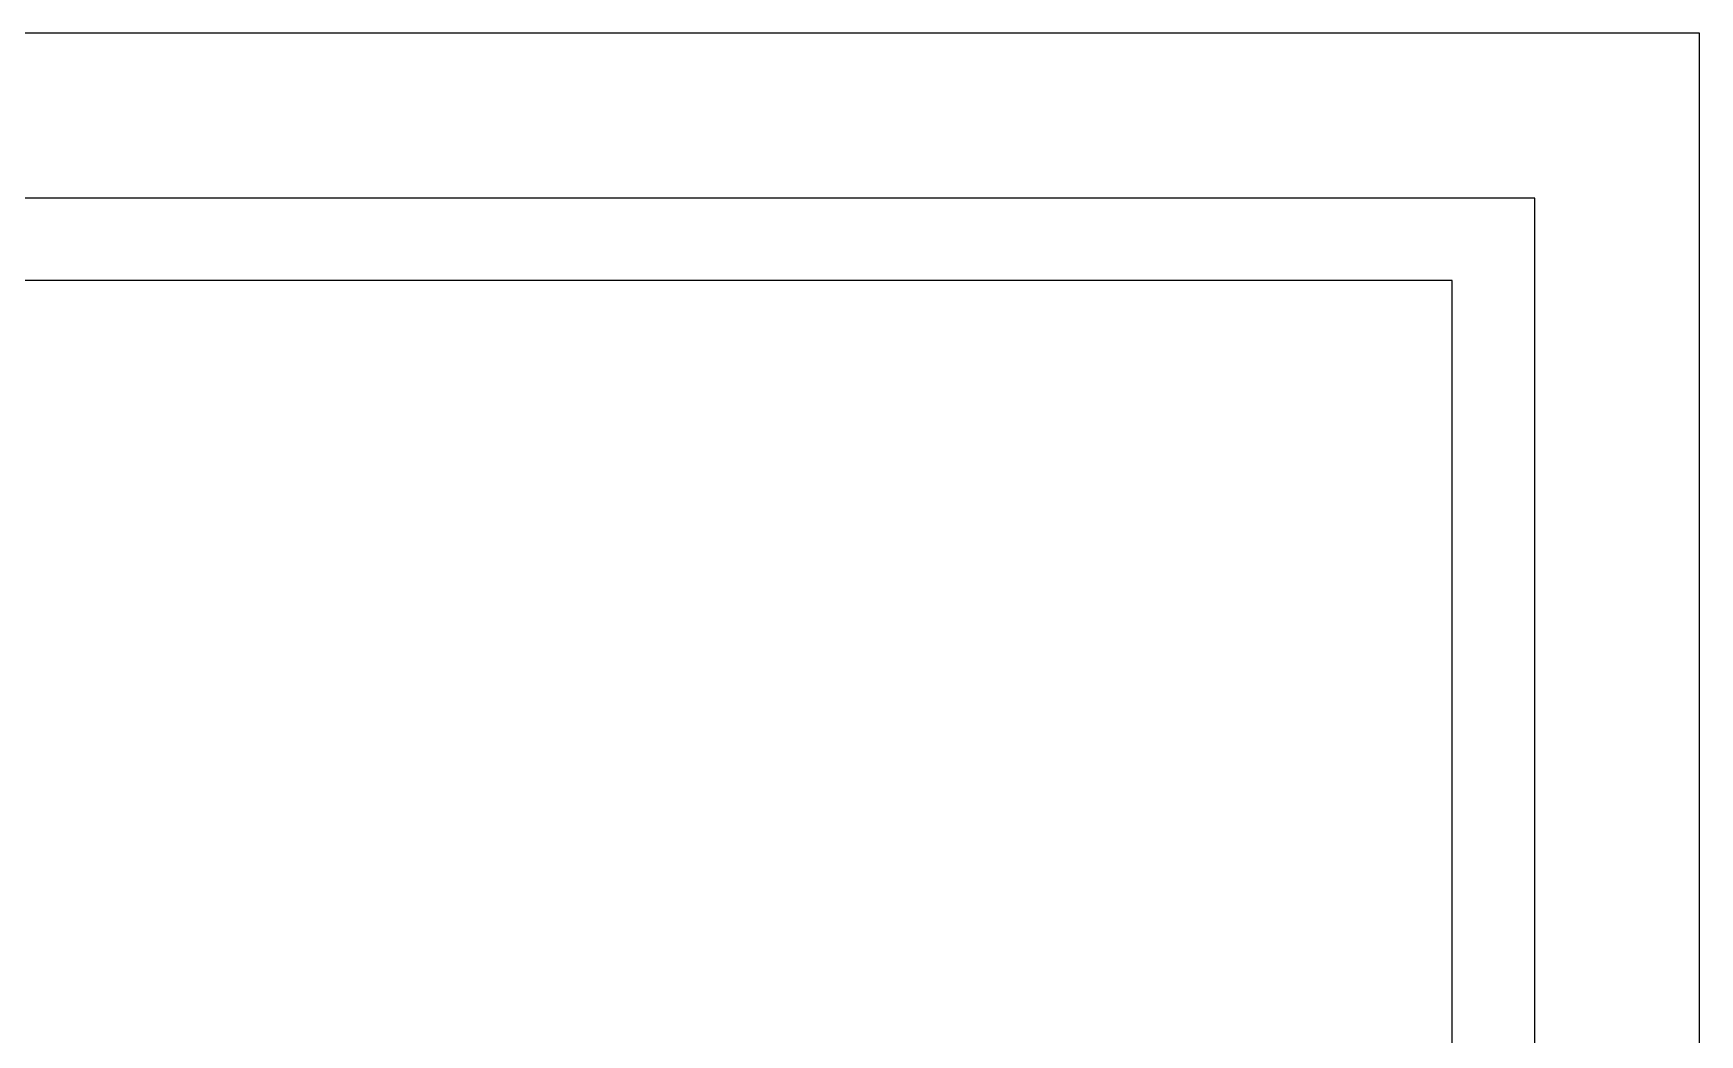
# Model space of a CAD drawing. Extents: x 96704 to 336282, y 34580 to 122302.
# Drawn here: x 149197 to 151398, y 50535 to 51858 of the extents above; entities that cross this region are included whole.
import ezdxf

# ---------------------------------------------------------------- set-up
doc = ezdxf.new("R2010")
doc.units = 0
doc.header["$LTSCALE"] = 1000
doc.header["$MEASUREMENT"] = 0

msp = doc.modelspace()

# ---------------------------------------------------------------- linework, layer by layer
at = {"color": 251}
for p, q in [((151179.9, 51640.2), (135738.8, 51640.2)), ((151179.9, 40827.7), (151179.9, 51640.2))]:
    msp.add_line(p, q, dxfattribs=at)
for p, q in [((151071, 51531.3), (135847.7, 51531.3)), ((151071, 40936.6), (151071, 51531.3))]:
    msp.add_line(p, q)
msp.add_lwpolyline([(135489.8, 40609.9), (151397.7, 40609.9), (151397.7, 51858), (135489.8, 51858)], close=True)

doc.saveas('drawing.dxf')
